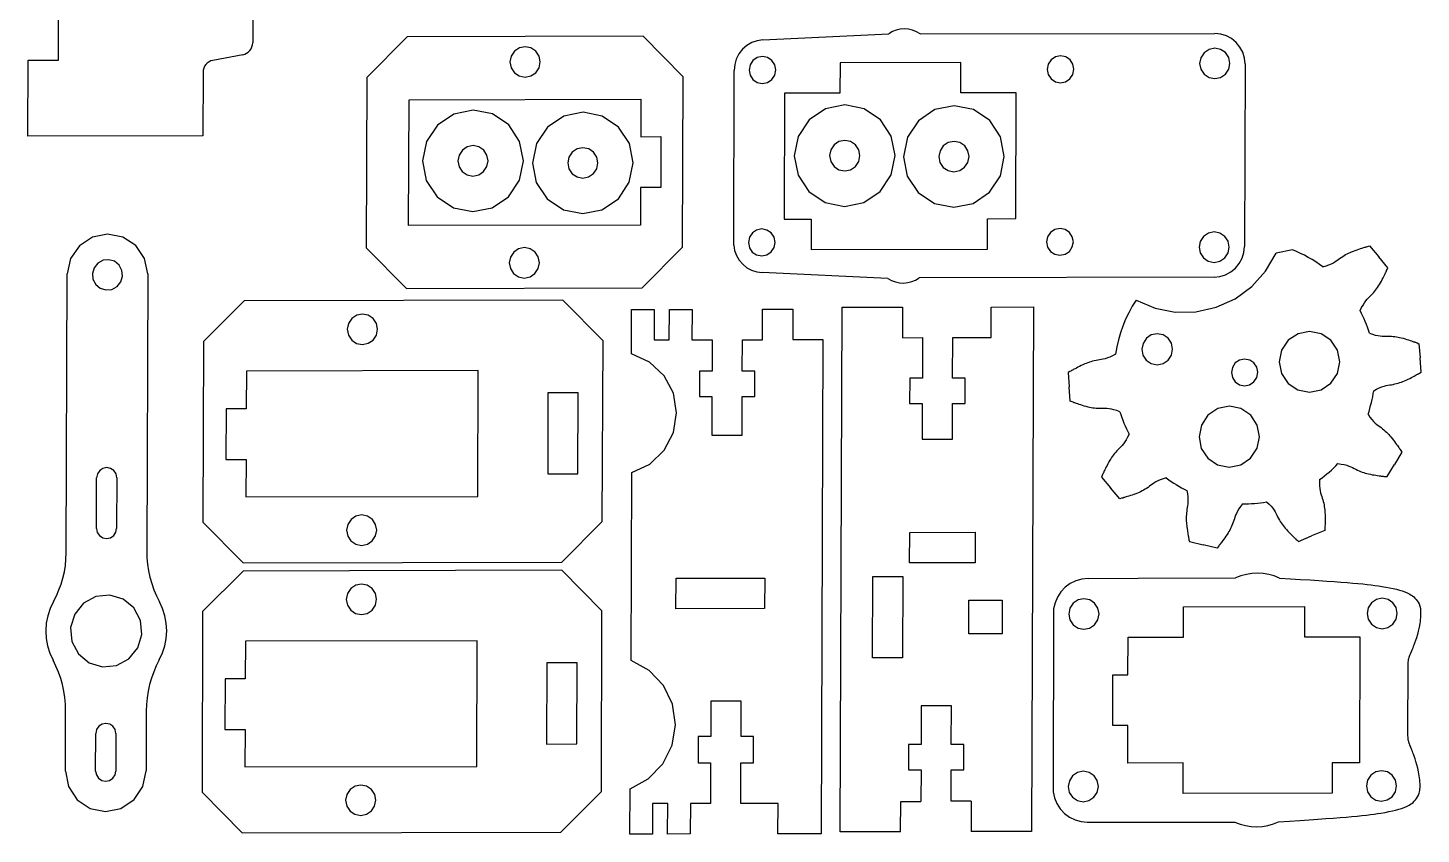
# Model space of a CAD drawing. Header units: millimetres. Extents: x -145 to 145, y -111 to 96.
# Drawn here: x 7.8 to 145.1, y -93.4 to -14 of the extents above; entities that cross this region are included whole.
import ezdxf

# ---------------------------------------------------------------- set-up
doc = ezdxf.new("R2010")
doc.units = ezdxf.units.MM

msp = doc.modelspace()

# ---------------------------------------------------------------- linework, layer by layer
at = {"color": 7, "linetype": 'Continuous'}
for p, q in [((10.84, -17.2), (10.94, 11.77)), ((29.99, -11.67), (29.98, -15.5)), ((45.2, -14.9), (41.22, -18.91)), ((68.42, -14.86), (45.2, -14.9)), ((68.42, -14.86), (72.38, -18.85)), ((80.23, -15.21), (92.62, -14.6)), ((95.7, -14.62), (124.74, -14.59)), ((7.84, -24.7), (7.86, -17.21)), ((7.86, -17.21), (10.84, -17.2)), ((29, -16.68), (26.07, -17.23)), ((87.82, -17.46), (87.81, -20.46)), ((99.72, -17.44), (87.82, -17.46)), ((99.71, -20.43), (99.72, -17.44)), ((127.71, -17.58), (127.64, -35.56)), ((25.09, -18.41), (25.07, -24.67)), ((41.22, -18.91), (41.16, -35.69)), ((72.32, -35.63), (72.38, -18.85)), ((77.35, -35.43), (77.39, -18.21)), ((82.35, -20.47), (82.31, -32.86)), ((87.81, -20.46), (82.35, -20.47)), ((105.17, -20.42), (99.71, -20.43)), ((105.13, -32.81), (105.17, -20.42)), ((45.34, -33.49), (45.38, -21.1)), ((45.38, -21.1), (68.2, -21.05)), ((68.2, -21.05), (68.19, -24.75)), ((25.07, -24.67), (7.84, -24.7)), ((68.19, -24.75), (70.17, -24.74)), ((70.17, -24.74), (70.16, -29.74)), ((68.17, -29.74), (68.16, -33.44)), ((70.16, -29.74), (68.17, -29.74)), ((82.31, -32.86), (84.98, -32.85)), ((84.98, -32.85), (84.97, -35.85)), ((102.34, -35.81), (102.35, -32.82)), ((102.35, -32.82), (102.4, -32.82)), ((102.4, -32.82), (105.13, -32.81)), ((68.16, -33.44), (45.34, -33.49)), ((72.32, -35.63), (68.34, -39.63)), ((139.96, -35.5), (140.87, -36.57)), ((41.16, -35.69), (45.12, -39.68)), ((84.97, -35.85), (102.34, -35.81)), ((132.39, -35.89), (130.78, -36.22)), ((141.77, -37.64), (140.87, -36.57)), ((11.61, -65.72), (11.71, -38.25)), ((19.65, -38.23), (19.55, -65.54)), ((92.54, -38.69), (80.15, -38.12)), ((45.12, -39.68), (68.34, -39.63)), ((124.66, -38.57), (95.62, -38.65)), ((29.13, -40.91), (25.14, -44.92)), ((60.52, -40.85), (29.13, -40.91)), ((60.52, -40.85), (64.48, -44.84)), ((67.29, -46.13), (67.3, -41.75)), ((67.3, -41.75), (69.53, -41.75)), ((69.53, -41.75), (69.52, -44.75)), ((71.01, -44.74), (71.02, -41.75)), ((71.02, -41.75), (73.25, -41.74)), ((73.25, -41.74), (73.24, -44.74)), ((80.19, -44.73), (80.2, -41.73)), ((80.2, -41.73), (83.18, -41.72)), ((83.18, -41.72), (83.17, -44.72)), ((87.84, -93.19), (88.02, -41.54)), ((88.02, -41.54), (93.97, -41.53)), ((93.97, -41.53), (93.96, -44.53)), ((102.7, -44.32), (102.71, -41.51)), ((102.71, -41.51), (106.87, -41.5)), ((106.87, -41.5), (106.69, -93.15)), ((25.14, -44.92), (25.08, -62.7)), ((64.41, -62.62), (64.48, -44.84)), ((69.52, -44.75), (71.01, -44.74)), ((73.24, -44.74), (75.23, -44.74)), ((75.23, -44.74), (75.22, -47.83)), ((78.2, -47.83), (78.21, -44.73)), ((78.21, -44.73), (80.19, -44.73)), ((83.17, -44.72), (86.14, -44.71)), ((86.14, -44.71), (85.97, -93.37)), ((93.96, -44.53), (95.95, -44.52)), ((95.95, -44.52), (95.93, -48.52)), ((98.91, -48.51), (98.92, -44.52)), ((98.92, -44.52), (102.7, -44.51)), ((102.7, -44.5), (102.7, -44.32)), ((102.7, -44.51), (102.7, -44.5)), ((102.7, -44.51), (102.7, -44.51)), ((144.84, -45.12), (144.94, -46.52)), ((145.05, -47.92), (144.94, -46.52)), ((29.36, -47.82), (29.34, -51.52)), ((52.18, -47.77), (29.36, -47.82)), ((52.14, -60.16), (52.18, -47.77)), ((73.98, -47.84), (73.97, -50.33)), ((75.22, -47.83), (73.98, -47.84)), ((79.44, -47.82), (78.2, -47.83)), ((79.43, -50.32), (79.44, -47.82)), ((110.28, -47.97), (110.39, -49.38)), ((94.69, -48.52), (94.68, -51.02)), ((95.93, -48.52), (94.69, -48.52)), ((100.15, -48.51), (98.91, -48.51)), ((100.14, -51.01), (100.15, -48.51)), ((110.5, -50.78), (110.39, -49.38)), ((59.06, -49.96), (59.03, -57.95)), ((62.03, -49.95), (59.06, -49.96)), ((62, -57.94), (62.03, -49.95)), ((73.97, -50.33), (75.21, -50.33)), ((75.21, -50.33), (75.2, -54.13)), ((78.17, -54.12), (78.19, -50.32)), ((78.19, -50.32), (79.43, -50.32)), ((27.36, -51.52), (27.34, -56.52)), ((29.34, -51.52), (27.36, -51.52)), ((94.68, -51.02), (95.92, -51.02)), ((95.92, -51.02), (95.91, -54.51)), ((98.89, -54.51), (98.9, -51.01)), ((98.9, -51.01), (100.14, -51.01)), ((75.2, -54.13), (78.17, -54.12)), ((95.91, -54.51), (98.89, -54.51)), ((143.16, -55.81), (142.42, -57.01)), ((27.34, -56.52), (29.33, -56.51)), ((29.33, -56.51), (29.31, -60.21)), ((141.69, -58.21), (142.42, -57.01)), ((14.6, -63.32), (14.61, -58.32)), ((16.6, -58.32), (16.58, -63.31)), ((59.03, -57.95), (62, -57.94)), ((67.25, -76.3), (67.31, -57.79)), ((113.56, -58.26), (114.47, -59.32)), ((29.31, -60.21), (52.14, -60.16)), ((115.37, -60.39), (114.47, -59.32)), ((25.08, -62.7), (29.04, -66.68)), ((64.41, -62.62), (60.43, -66.62)), ((94.68, -66.7), (94.69, -63.71)), ((94.69, -63.71), (101.14, -63.69)), ((101.14, -63.69), (101.13, -66.69)), ((132.97, -64.58), (134.27, -64.04)), ((135.56, -63.5), (134.27, -64.04)), ((122.23, -64.6), (123.59, -64.92)), ((124.95, -65.25), (123.59, -64.92)), ((29.04, -66.68), (60.43, -66.62)), ((101.13, -66.69), (94.68, -66.7)), ((29.03, -67.5), (25.05, -71.5)), ((60.43, -67.43), (29.03, -67.5)), ((60.43, -67.43), (64.38, -71.42)), ((71.66, -71.22), (71.67, -68.22)), ((71.67, -68.22), (80.41, -68.2)), ((80.41, -68.2), (80.4, -71.2)), ((91.02, -76.05), (91.04, -68.05)), ((91.04, -68.05), (94.02, -68.05)), ((94.02, -68.05), (93.99, -76.04)), ((112.26, -68.23), (117.18, -68.2)), ((117.18, -68.2), (126.78, -68.18)), ((80.4, -71.2), (71.66, -71.22)), ((100.51, -73.68), (100.52, -70.38)), ((100.52, -70.38), (103.8, -70.38)), ((103.8, -70.38), (103.78, -73.67)), ((108.86, -71.24), (108.8, -89.23)), ((121.65, -74.02), (121.66, -71.02)), ((121.66, -71.02), (133.57, -70.99)), ((133.57, -70.99), (133.56, -73.99)), ((25.05, -71.5), (24.99, -89.28)), ((64.32, -89.2), (64.38, -71.42)), ((103.78, -73.67), (100.51, -73.68)), ((116.18, -77.72), (116.2, -74.03)), ((116.2, -74.03), (121.65, -74.02)), ((133.56, -73.99), (139.02, -73.98)), ((139.02, -73.98), (138.98, -86.37)), ((29.26, -74.41), (29.25, -78.1)), ((52.09, -74.36), (29.26, -74.41)), ((52.04, -86.75), (52.09, -74.36)), ((58.96, -76.54), (58.93, -84.54)), ((61.94, -76.54), (58.96, -76.54)), ((61.91, -84.53), (61.94, -76.54)), ((93.99, -76.04), (91.02, -76.05)), ((143.75, -76.59), (143.72, -83.74)), ((27.27, -78.11), (27.25, -83.1)), ((29.25, -78.1), (27.27, -78.11)), ((114.68, -82.72), (114.7, -77.73)), ((114.7, -77.73), (116.18, -77.72)), ((75.1, -80.3), (75.09, -83.8)), ((78.08, -80.3), (75.1, -80.3)), ((78.07, -83.79), (78.08, -80.3)), ((95.82, -80.79), (95.81, -84.58)), ((98.8, -80.78), (95.82, -80.79)), ((98.78, -84.58), (98.8, -80.78)), ((11.54, -87.2), (11.56, -81.26)), ((19.5, -81.29), (19.48, -87.18)), ((14.51, -87.19), (14.53, -83.5)), ((16.51, -83.49), (16.5, -87.19)), ((27.25, -83.1), (29.23, -83.1)), ((29.23, -83.1), (29.22, -86.79)), ((116.17, -82.72), (114.68, -82.72)), ((116.15, -86.41), (116.17, -82.72)), ((58.93, -84.54), (61.91, -84.53)), ((73.85, -83.87), (73.84, -86.4)), ((75.09, -83.8), (73.85, -83.8)), ((73.85, -83.8), (73.85, -83.87)), ((79.31, -83.79), (78.07, -83.79)), ((79.3, -86.39), (79.31, -83.79)), ((94.57, -84.59), (94.56, -87.08)), ((95.81, -84.58), (94.57, -84.59)), ((100.02, -84.57), (98.78, -84.58)), ((100.02, -87.07), (100.02, -84.57)), ((73.84, -86.4), (75.08, -86.4)), ((75.08, -86.4), (75.07, -90.39)), ((78.05, -90.39), (78.06, -86.39)), ((78.06, -86.39), (79.3, -86.39)), ((121.61, -86.4), (116.15, -86.41)), ((121.6, -89.4), (121.61, -86.4)), ((136.3, -86.37), (136.29, -89.37)), ((138.98, -86.37), (136.3, -86.37)), ((29.22, -86.79), (52.04, -86.75)), ((94.56, -87.08), (95.8, -87.08)), ((95.8, -87.08), (95.79, -90.18)), ((98.77, -90.17), (98.78, -87.07)), ((98.78, -87.07), (100.02, -87.07)), ((67.12, -93.4), (67.14, -88.93)), ((24.99, -89.28), (28.94, -93.27)), ((64.32, -89.2), (60.34, -93.21)), ((69.36, -90.4), (69.35, -93.4)), ((70.85, -90.4), (69.36, -90.4)), ((70.84, -93.4), (70.85, -90.4)), ((73.08, -90.4), (73.07, -93.39)), ((75.07, -90.39), (73.08, -90.4)), ((81.72, -90.38), (78.05, -90.39)), ((81.71, -93.38), (81.72, -90.38)), ((93.79, -93.18), (93.8, -90.18)), ((93.8, -90.18), (95.79, -90.18)), ((100.75, -90.17), (98.77, -90.17)), ((100.75, -90.17), (100.74, -93.16)), ((136.29, -89.37), (121.6, -89.4)), ((28.94, -93.27), (60.34, -93.21)), ((93.79, -93.18), (87.84, -93.19)), ((106.69, -93.15), (100.74, -93.16)), ((112.17, -92.22), (117.1, -92.24)), ((117.1, -92.24), (126.7, -92.22)), ((69.35, -93.4), (67.12, -93.4)), ((73.07, -93.39), (70.84, -93.4)), ((85.97, -93.37), (81.71, -93.38))]:
    msp.add_line(p, q, dxfattribs=at)
at = {"color": 7, "linetype": 'Continuous', "flags": 128}
for points in [[(95.7, -14.62), (95.35, -14.41), (94.97, -14.26), (94.58, -14.17), (94.17, -14.13), (93.76, -14.16), (93.36, -14.25), (92.98, -14.39), (92.62, -14.6)], [(127.71, -17.58), (127.65, -17), (127.48, -16.43), (127.21, -15.92), (126.84, -15.46), (126.39, -15.09), (125.88, -14.82), (125.32, -14.65), (124.74, -14.59)], [(29, -16.68), (29.2, -16.62), (29.38, -16.53), (29.55, -16.41), (29.7, -16.26), (29.82, -16.09), (29.9, -15.9), (29.96, -15.7), (29.98, -15.5)], [(58.29, -17.38), (58.18, -16.8), (57.86, -16.32), (57.38, -15.99), (56.81, -15.88), (56.24, -15.99), (55.76, -16.32), (55.43, -16.81), (55.32, -17.38), (55.43, -17.95), (55.75, -18.44), (56.23, -18.76), (56.8, -18.88), (57.37, -18.76), (57.85, -18.44), (58.18, -17.95), (58.29, -17.38)], [(80.23, -15.21), (79.67, -15.29), (79.13, -15.48), (78.64, -15.77), (78.22, -16.14), (77.87, -16.59), (77.61, -17.1), (77.45, -17.64), (77.39, -18.21)], [(126.22, -17.53), (126.11, -16.96), (125.79, -16.47), (125.3, -16.15), (124.74, -16.04), (124.17, -16.15), (123.68, -16.48), (123.36, -16.97), (123.24, -17.54), (123.35, -18.11), (123.67, -18.6), (124.16, -18.92), (124.72, -19.03), (125.29, -18.92), (125.78, -18.59), (126.1, -18.11), (126.22, -17.53)], [(26.07, -17.23), (25.87, -17.29), (25.68, -17.38), (25.51, -17.5), (25.37, -17.64), (25.25, -17.81), (25.16, -18), (25.11, -18.2), (25.09, -18.41)], [(81.49, -18.17), (81.39, -17.67), (81.11, -17.24), (80.68, -16.95), (80.18, -16.85), (79.67, -16.95), (79.25, -17.24), (78.96, -17.67), (78.86, -18.18), (78.96, -18.68), (79.24, -19.11), (79.67, -19.4), (80.17, -19.5), (80.67, -19.4), (81.1, -19.11), (81.39, -18.68), (81.49, -18.17)], [(110.86, -18.11), (110.76, -17.61), (110.48, -17.18), (110.05, -16.89), (109.55, -16.79), (109.05, -16.89), (108.62, -17.18), (108.33, -17.61), (108.23, -18.12), (108.33, -18.63), (108.61, -19.05), (109.04, -19.34), (109.54, -19.44), (110.04, -19.34), (110.47, -19.05), (110.76, -18.62), (110.86, -18.11)], [(93.25, -26.6), (92.87, -24.69), (91.81, -23.07), (90.2, -21.99), (88.3, -21.62), (86.4, -22), (84.79, -23.09), (83.71, -24.71), (83.32, -26.62), (83.69, -28.53), (84.76, -30.15), (86.37, -31.23), (88.27, -31.61), (90.17, -31.22), (91.78, -30.14), (92.86, -28.51), (93.25, -26.6)], [(104, -26.69), (103.63, -24.77), (102.56, -23.16), (100.96, -22.08), (99.06, -21.7), (97.16, -22.08), (95.55, -23.17), (94.46, -24.79), (94.08, -26.71), (94.45, -28.62), (95.52, -30.23), (97.13, -31.31), (99.02, -31.69), (100.92, -31.31), (102.54, -30.22), (103.62, -28.6), (104, -26.69)], [(56.64, -27.11), (56.27, -25.2), (55.2, -23.58), (53.59, -22.5), (51.69, -22.13), (49.79, -22.51), (48.18, -23.6), (47.1, -25.22), (46.71, -27.13), (47.08, -29.04), (48.15, -30.66), (49.76, -31.74), (51.66, -32.12), (53.56, -31.73), (55.17, -30.65), (56.25, -29.03), (56.64, -27.11)], [(67.45, -27.32), (67.08, -25.4), (66.01, -23.79), (64.41, -22.71), (62.51, -22.33), (60.61, -22.71), (59, -23.8), (57.92, -25.42), (57.53, -27.34), (57.9, -29.25), (58.97, -30.86), (60.58, -31.94), (62.48, -32.32), (64.38, -31.94), (65.99, -30.85), (67.07, -29.23), (67.45, -27.32)], [(53.16, -27.12), (53.05, -26.55), (52.73, -26.06), (52.25, -25.74), (51.68, -25.62), (51.11, -25.74), (50.63, -26.07), (50.3, -26.55), (50.19, -27.13), (50.3, -27.7), (50.62, -28.18), (51.1, -28.51), (51.67, -28.62), (52.24, -28.51), (52.72, -28.18), (53.05, -27.69), (53.16, -27.12)], [(63.98, -27.32), (63.87, -26.75), (63.55, -26.26), (63.07, -25.94), (62.5, -25.83), (61.93, -25.94), (61.44, -26.27), (61.12, -26.75), (61, -27.33), (61.12, -27.9), (61.44, -28.39), (61.92, -28.71), (62.49, -28.82), (63.06, -28.71), (63.54, -28.38), (63.87, -27.9), (63.98, -27.32)], [(89.77, -26.61), (89.66, -26.04), (89.34, -25.55), (88.86, -25.23), (88.29, -25.11), (87.72, -25.23), (87.24, -25.55), (86.91, -26.04), (86.8, -26.61), (86.91, -27.19), (87.23, -27.67), (87.71, -28), (88.28, -28.11), (88.85, -27.99), (89.33, -27.67), (89.66, -27.18), (89.77, -26.61)], [(100.53, -26.69), (100.42, -26.12), (100.1, -25.63), (99.62, -25.31), (99.05, -25.2), (98.48, -25.31), (97.99, -25.64), (97.67, -26.12), (97.55, -26.7), (97.66, -27.27), (97.99, -27.76), (98.47, -28.08), (99.04, -28.19), (99.61, -28.08), (100.09, -27.75), (100.42, -27.27), (100.53, -26.69)], [(81.43, -35.16), (81.33, -34.65), (81.05, -34.22), (80.62, -33.93), (80.12, -33.83), (79.61, -33.94), (79.19, -34.22), (78.9, -34.65), (78.8, -35.16), (78.9, -35.67), (79.18, -36.1), (79.61, -36.38), (80.11, -36.48), (80.61, -36.38), (81.04, -36.09), (81.33, -35.66), (81.43, -35.16)], [(110.8, -35.1), (110.7, -34.59), (110.42, -34.16), (109.99, -33.88), (109.49, -33.78), (108.99, -33.88), (108.56, -34.17), (108.27, -34.6), (108.17, -35.1), (108.27, -35.61), (108.55, -36.04), (108.98, -36.32), (109.48, -36.42), (109.98, -36.32), (110.41, -36.03), (110.7, -35.6), (110.8, -35.1)], [(126.16, -35.62), (126.04, -35.04), (125.72, -34.56), (125.24, -34.23), (124.67, -34.12), (124.1, -34.24), (123.62, -34.56), (123.29, -35.05), (123.18, -35.62), (123.29, -36.19), (123.61, -36.68), (124.09, -37), (124.66, -37.12), (125.23, -37), (125.72, -36.68), (126.04, -36.19), (126.16, -35.62)], [(19.65, -38.23), (19.32, -36.73), (18.46, -35.47), (17.19, -34.63), (15.69, -34.34), (14.19, -34.64), (12.91, -35.48), (12.04, -36.75), (11.71, -38.25)], [(58.22, -37.16), (58.11, -36.58), (57.79, -36.1), (57.31, -35.77), (56.74, -35.66), (56.17, -35.78), (55.69, -36.1), (55.36, -36.59), (55.25, -37.16), (55.36, -37.73), (55.68, -38.22), (56.16, -38.54), (56.73, -38.66), (57.3, -38.54), (57.78, -38.22), (58.11, -37.73), (58.22, -37.16)], [(77.35, -35.43), (77.44, -35.95), (77.63, -36.45), (77.9, -36.9), (78.24, -37.3), (78.66, -37.64), (79.12, -37.89), (79.62, -38.05), (80.15, -38.12)], [(124.66, -38.57), (125.24, -38.51), (125.8, -38.33), (126.31, -38.06), (126.76, -37.68), (127.14, -37.23), (127.41, -36.71), (127.58, -36.15), (127.64, -35.56)], [(17.1, -37.9), (16.83, -37.38), (16.38, -37.01), (15.82, -36.85), (15.25, -36.91), (14.73, -37.18), (14.37, -37.64), (14.2, -38.2), (14.25, -38.78), (14.53, -39.29), (14.97, -39.66), (15.53, -39.83), (16.11, -39.77), (16.62, -39.49), (16.99, -39.04), (17.16, -38.48), (17.1, -37.9)], [(116.98, -40.83), (118.85, -41.62), (120.84, -42.01), (122.87, -41.98), (124.86, -41.54), (126.72, -40.7), (128.37, -39.5), (129.74, -37.98), (130.78, -36.22)], [(135.38, -37.56), (135.04, -37.31), (134.68, -37.07), (134.31, -36.84), (133.94, -36.62), (133.56, -36.42), (133.18, -36.23), (132.79, -36.05), (132.39, -35.89)], [(92.54, -38.69), (92.89, -38.89), (93.28, -39.03), (93.68, -39.12), (94.08, -39.15), (94.49, -39.11), (94.89, -39.01), (95.27, -38.86), (95.62, -38.65)], [(116.98, -40.83), (116.6, -41.44), (116.25, -42.07), (115.94, -42.71), (115.67, -43.38), (115.43, -44.05), (115.24, -44.74), (115.07, -45.44), (114.95, -46.15)], [(42.27, -43.7), (42.16, -43.12), (41.84, -42.64), (41.36, -42.32), (40.79, -42.2), (40.22, -42.32), (39.73, -42.64), (39.41, -43.13), (39.3, -43.7), (39.41, -44.28), (39.73, -44.76), (40.21, -45.09), (40.78, -45.2), (41.35, -45.08), (41.83, -44.76), (42.16, -44.27), (42.27, -43.7)], [(139.95, -44.08), (139.86, -43.79), (139.76, -43.51), (139.66, -43.23), (139.55, -42.95), (139.43, -42.68), (139.31, -42.41), (139.18, -42.14), (139.05, -41.87)], [(120.57, -45.67), (120.46, -45.08), (120.13, -44.59), (119.64, -44.26), (119.06, -44.14), (118.48, -44.26), (117.99, -44.59), (117.66, -45.09), (117.54, -45.67), (117.65, -46.26), (117.98, -46.75), (118.47, -47.08), (119.05, -47.2), (119.63, -47.08), (120.13, -46.75), (120.46, -46.25), (120.57, -45.67)], [(137.04, -46.9), (136.81, -45.76), (136.17, -44.79), (135.21, -44.14), (134.07, -43.91), (132.93, -44.14), (131.96, -44.79), (131.31, -45.77), (131.08, -46.92), (131.31, -48.06), (131.95, -49.03), (132.91, -49.68), (134.05, -49.91), (135.19, -49.68), (136.16, -49.02), (136.81, -48.05), (137.04, -46.9)], [(67.31, -57.79), (69.09, -56.97), (70.5, -55.61), (71.42, -53.87), (71.73, -51.93), (71.41, -49.99), (70.49, -48.27), (69.06, -46.93), (67.29, -46.13)], [(128.97, -47.94), (128.88, -47.44), (128.59, -47.02), (128.17, -46.73), (127.67, -46.63), (127.17, -46.73), (126.75, -47.02), (126.46, -47.45), (126.36, -47.95), (126.46, -48.45), (126.74, -48.88), (127.16, -49.16), (127.66, -49.26), (128.16, -49.16), (128.59, -48.87), (128.87, -48.45), (128.97, -47.94)], [(139.82, -52.07), (139.92, -51.79), (140, -51.5), (140.08, -51.21), (140.16, -50.92), (140.22, -50.63), (140.28, -50.34), (140.34, -50.04), (140.38, -49.75)], [(115.38, -51.82), (115.47, -52.1), (115.57, -52.38), (115.67, -52.66), (115.78, -52.94), (115.9, -53.21), (116.02, -53.49), (116.15, -53.75), (116.29, -54.02)], [(129.13, -54.28), (128.91, -53.13), (128.27, -52.16), (127.31, -51.51), (126.17, -51.28), (125.03, -51.51), (124.06, -52.17), (123.41, -53.14), (123.18, -54.29), (123.4, -55.43), (124.05, -56.4), (125.01, -57.05), (126.15, -57.28), (127.29, -57.05), (128.26, -56.4), (128.9, -55.42), (129.13, -54.28)], [(16.6, -58.32), (16.53, -57.93), (16.31, -57.61), (15.99, -57.4), (15.61, -57.32), (15.23, -57.4), (14.91, -57.61), (14.69, -57.94), (14.61, -58.32)], [(135.05, -58.49), (135.3, -58.32), (135.53, -58.13), (135.76, -57.95), (135.99, -57.76), (136.22, -57.56), (136.44, -57.35), (136.65, -57.15), (136.86, -56.93)], [(119.95, -58.33), (120.19, -58.51), (120.43, -58.68), (120.68, -58.84), (120.93, -59), (121.19, -59.15), (121.44, -59.3), (121.7, -59.44), (121.97, -59.57)], [(127.46, -60.88), (127.76, -60.88), (128.06, -60.88), (128.35, -60.86), (128.65, -60.84), (128.95, -60.81), (129.24, -60.78), (129.53, -60.74), (129.83, -60.69)], [(42.2, -63.48), (42.09, -62.91), (41.77, -62.42), (41.29, -62.1), (40.72, -61.98), (40.15, -62.1), (39.67, -62.42), (39.34, -62.91), (39.23, -63.48), (39.34, -64.06), (39.66, -64.54), (40.14, -64.87), (40.71, -64.98), (41.28, -64.87), (41.76, -64.54), (42.09, -64.05), (42.2, -63.48)], [(14.6, -63.32), (14.67, -63.7), (14.89, -64.02), (15.21, -64.24), (15.59, -64.31), (15.97, -64.24), (16.29, -64.02), (16.51, -63.69), (16.58, -63.31)], [(10.36, -70.5), (10.65, -69.94), (10.9, -69.37), (11.11, -68.78), (11.29, -68.19), (11.43, -67.58), (11.53, -66.96), (11.59, -66.34), (11.61, -65.72)], [(19.55, -65.54), (19.57, -66.19), (19.63, -66.84), (19.72, -67.48), (19.86, -68.11), (20.04, -68.74), (20.25, -69.35), (20.51, -69.95), (20.8, -70.53)], [(112.26, -68.23), (111.64, -68.29), (111.05, -68.46), (110.5, -68.73), (110, -69.1), (109.58, -69.55), (109.24, -70.07), (109, -70.64), (108.86, -71.24)], [(131.1, -68.2), (130.59, -67.99), (130.05, -67.84), (129.5, -67.75), (128.95, -67.72), (128.39, -67.74), (127.84, -67.83), (127.3, -67.97), (126.78, -68.18)], [(18.93, -72.36), (18.28, -71.14), (17.22, -70.27), (15.9, -69.87), (14.54, -70.01), (13.32, -70.67), (12.45, -71.75), (12.05, -73.07), (12.18, -74.45), (12.83, -75.67), (13.89, -76.54), (15.2, -76.93), (16.57, -76.79), (17.79, -76.14), (18.66, -75.06), (19.06, -73.74), (18.93, -72.36)], [(42.18, -70.28), (42.07, -69.71), (41.75, -69.22), (41.27, -68.9), (40.7, -68.79), (40.13, -68.9), (39.64, -69.23), (39.32, -69.72), (39.2, -70.29), (39.31, -70.86), (39.63, -71.35), (40.12, -71.67), (40.69, -71.78), (41.26, -71.67), (41.74, -71.34), (42.06, -70.86), (42.18, -70.28)], [(10.36, -70.5), (10.04, -71.18), (9.8, -71.9), (9.65, -72.64), (9.6, -73.39), (9.64, -74.14), (9.78, -74.88), (10, -75.6), (10.32, -76.28)], [(20.78, -76.25), (21.09, -75.57), (21.32, -74.86), (21.46, -74.13), (21.51, -73.39), (21.46, -72.64), (21.33, -71.91), (21.11, -71.2), (20.8, -70.53)], [(113.33, -71.73), (113.22, -71.16), (112.89, -70.68), (112.41, -70.35), (111.84, -70.24), (111.27, -70.35), (110.79, -70.68), (110.47, -71.17), (110.35, -71.74), (110.46, -72.31), (110.78, -72.8), (111.26, -73.12), (111.83, -73.24), (112.4, -73.12), (112.89, -72.79), (113.21, -72.31), (113.33, -71.73)], [(142.7, -71.68), (142.59, -71.1), (142.27, -70.62), (141.79, -70.29), (141.22, -70.18), (140.65, -70.3), (140.16, -70.62), (139.84, -71.11), (139.72, -71.68), (139.83, -72.25), (140.15, -72.74), (140.64, -73.06), (141.21, -73.18), (141.78, -73.06), (142.26, -72.74), (142.58, -72.25), (142.7, -71.68)], [(11.56, -81.26), (11.54, -80.61), (11.48, -79.96), (11.38, -79.32), (11.25, -78.69), (11.07, -78.07), (10.86, -77.46), (10.6, -76.86), (10.32, -76.28)], [(20.78, -76.25), (20.49, -76.83), (20.23, -77.44), (20.01, -78.06), (19.83, -78.69), (19.68, -79.33), (19.58, -79.98), (19.52, -80.63), (19.5, -81.29)], [(67.14, -88.93), (68.94, -87.96), (70.37, -86.49), (71.29, -84.66), (71.62, -82.63), (71.33, -80.6), (70.44, -78.76), (69.03, -77.28), (67.25, -76.3)], [(143.96, -75.7), (143.91, -75.81), (143.87, -75.91), (143.83, -76.02), (143.8, -76.14), (143.78, -76.25), (143.76, -76.36), (143.75, -76.48), (143.75, -76.59)], [(16.51, -83.49), (16.44, -83.11), (16.22, -82.79), (15.9, -82.57), (15.52, -82.5), (15.14, -82.57), (14.82, -82.79), (14.6, -83.11), (14.53, -83.5)], [(143.72, -83.74), (143.73, -83.85), (143.74, -83.97), (143.75, -84.08), (143.77, -84.19), (143.8, -84.31), (143.84, -84.41), (143.88, -84.52), (143.93, -84.63)], [(11.54, -87.2), (11.83, -88.73), (12.69, -90.02), (13.97, -90.89), (15.49, -91.19), (17.01, -90.88), (18.3, -90.01), (19.17, -88.71), (19.48, -87.18)], [(14.51, -87.19), (14.59, -87.57), (14.8, -87.9), (15.12, -88.11), (15.5, -88.19), (15.88, -88.11), (16.21, -87.9), (16.42, -87.57), (16.5, -87.19)], [(113.27, -88.72), (113.16, -88.14), (112.84, -87.66), (112.35, -87.33), (111.78, -87.22), (111.21, -87.34), (110.73, -87.66), (110.41, -88.15), (110.29, -88.72), (110.4, -89.3), (110.72, -89.78), (111.2, -90.11), (111.77, -90.22), (112.34, -90.1), (112.83, -89.78), (113.15, -89.29), (113.27, -88.72)], [(142.64, -88.66), (142.53, -88.09), (142.21, -87.6), (141.73, -87.28), (141.16, -87.16), (140.59, -87.28), (140.1, -87.6), (139.78, -88.09), (139.66, -88.66), (139.77, -89.24), (140.1, -89.72), (140.58, -90.05), (141.15, -90.16), (141.72, -90.04), (142.2, -89.72), (142.52, -89.23), (142.64, -88.66)], [(42.11, -90.06), (42, -89.49), (41.68, -89.01), (41.2, -88.68), (40.63, -88.57), (40.06, -88.68), (39.57, -89.01), (39.25, -89.5), (39.13, -90.07), (39.24, -90.64), (39.57, -91.13), (40.05, -91.45), (40.62, -91.57), (41.19, -91.45), (41.67, -91.12), (41.99, -90.64), (42.11, -90.06)], [(108.8, -89.23), (108.93, -89.83), (109.17, -90.4), (109.5, -90.92), (109.92, -91.37), (110.42, -91.73), (110.97, -92), (111.56, -92.17), (112.17, -92.22)], [(126.7, -92.22), (127.22, -92.42), (127.75, -92.56), (128.3, -92.65), (128.86, -92.67), (129.42, -92.64), (129.96, -92.54), (130.5, -92.39), (131.02, -92.18)]]:
    msp.add_lwpolyline(points, dxfattribs=at)
at = {"color": 7, "linetype": 'Continuous'}
for points, knots in [([(135.38, -37.56), (136.29, -37.32), (137.11, -36.61), (138.23, -36.01), (139.96, -35.5), (139.38, -35.65), (139.96, -35.5)], [0, 0, 0, 0, 0.184998, 0.397002, 0.645234, 1, 1, 1, 1]), ([(139.05, -41.87), (139.42, -41.01), (140.24, -40.3), (141.01, -39.29), (141.77, -37.64), (141.54, -38.2), (141.77, -37.64)], [0, 0, 0, 0, 0.18499, 0.396996, 0.645231, 1, 1, 1, 1]), ([(139.95, -44.08), (140.82, -44.42), (141.9, -44.33), (143.15, -44.5), (144.84, -45.12), (144.28, -44.89), (144.84, -45.12)], [0, 0, 0, 0, 0.185002, 0.397005, 0.645236, 1, 1, 1, 1]), ([(114.95, -46.15), (114.14, -46.63), (113.07, -46.72), (111.86, -47.09), (110.28, -47.97), (110.8, -47.66), (110.28, -47.97)], [0, 0, 0, 0, 0.184988, 0.396995, 0.64523, 1, 1, 1, 1]), ([(140.38, -49.75), (141.19, -49.27), (142.27, -49.18), (143.47, -48.81), (145.05, -47.92), (144.54, -48.23), (145.05, -47.92)], [0, 0, 0, 0, 0.184995, 0.397, 0.645233, 1, 1, 1, 1]), ([(115.38, -51.82), (114.51, -51.47), (113.44, -51.56), (112.19, -51.4), (110.5, -50.78), (111.05, -51.01), (110.5, -50.78)], [0, 0, 0, 0, 0.184986, 0.396993, 0.645229, 1, 1, 1, 1]), ([(139.82, -52.07), (140.33, -52.87), (141.24, -53.43), (142.15, -54.31), (143.16, -55.81), (142.84, -55.29), (143.16, -55.81)], [0, 0, 0, 0, 0.184991, 0.396997, 0.645231, 1, 1, 1, 1]), ([(116.29, -54.02), (115.91, -54.89), (115.09, -55.6), (114.33, -56.61), (113.56, -58.26), (113.8, -57.7), (113.56, -58.26)], [0, 0, 0, 0, 0.184987, 0.396994, 0.64523, 1, 1, 1, 1]), ([(136.86, -56.93), (137.8, -57.02), (138.71, -57.59), (139.9, -58), (141.69, -58.21), (141.09, -58.16), (141.69, -58.21)], [0, 0, 0, 0, 0.184996, 0.397001, 0.645234, 1, 1, 1, 1]), ([(119.95, -58.33), (119.04, -58.57), (118.22, -59.28), (117.11, -59.89), (115.37, -60.39), (115.96, -60.24), (115.37, -60.39)], [0, 0, 0, 0, 0.184981, 0.396989, 0.645227, 1, 1, 1, 1]), ([(135.05, -58.49), (134.99, -59.44), (135.4, -60.44), (135.63, -61.68), (135.56, -63.5), (135.6, -62.89), (135.56, -63.5)], [0, 0, 0, 0, 0.184989, 0.396995, 0.64523, 1, 1, 1, 1]), ([(121.97, -59.57), (122.17, -60.5), (121.92, -61.55), (121.89, -62.82), (122.23, -64.6), (122.09, -64.01), (122.23, -64.6)], [0, 0, 0, 0, 0.18499, 0.396996, 0.645231, 1, 1, 1, 1]), ([(127.46, -60.88), (126.86, -61.62), (126.61, -62.67), (126.06, -63.82), (124.95, -65.25), (125.33, -64.78), (124.95, -65.25)], [0, 0, 0, 0, 0.1849816, 0.3969899, 0.6452272, 1, 1, 1, 1]), ([(129.83, -60.69), (130.53, -61.31), (130.94, -62.31), (131.66, -63.35), (132.97, -64.58), (132.52, -64.19), (132.97, -64.58)], [0, 0, 0, 0, 0.184992, 0.396998, 0.645232, 1, 1, 1, 1]), ([(131.1, -68.2), (137.1, -68.54), (141.1, -68.89), (143.59, -69.51), (144.49, -70.11), (145.05, -71.04), (144.95, -73.25), (143.96, -75.7), (144.33, -74.91), (143.96, -75.7)], [0, 0, 0, 0, 0.306739, 0.511851, 0.642946, 0.698175, 0.75394, 0.865838, 1, 1, 1, 1]), ([(131.02, -92.18), (137.02, -91.82), (141.02, -91.45), (143.51, -90.82), (144.42, -90.22), (144.99, -89.28), (144.9, -87.08), (143.93, -84.63), (144.29, -85.42), (143.93, -84.63)], [0, 0, 0, 0, 0.306739, 0.511851, 0.642946, 0.698175, 0.75394, 0.865838, 1, 1, 1, 1])]:
    msp.add_open_spline(points, degree=3, knots=knots, dxfattribs=at)

doc.saveas('drawing.dxf')
